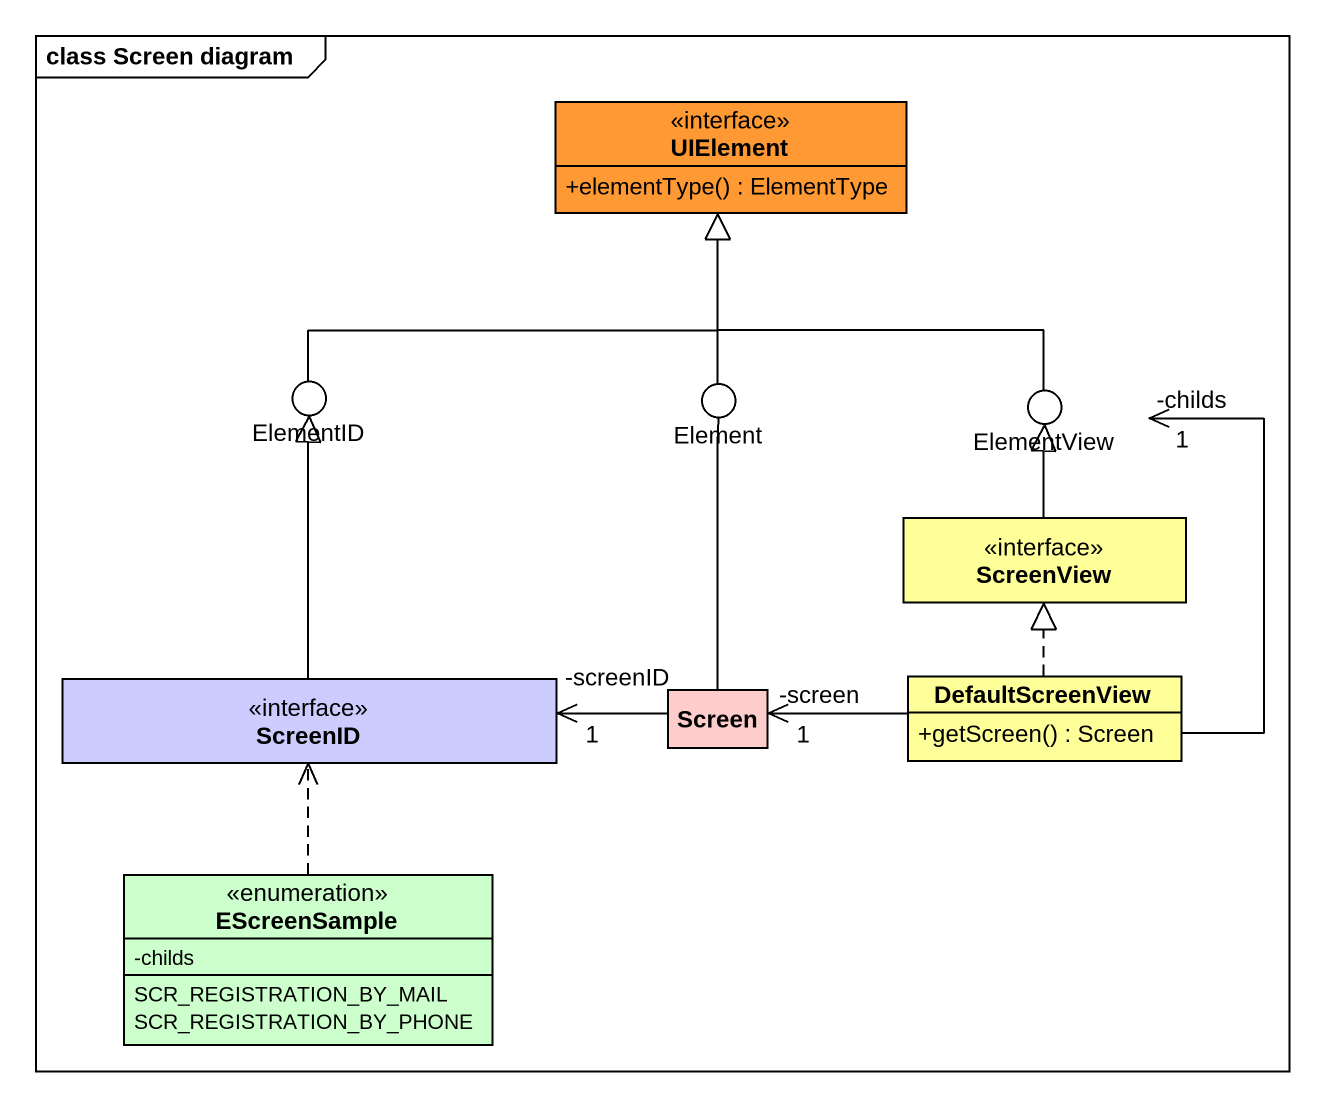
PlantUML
@startuml
mainframe class Screen diagram
allowmixing
hide circle
hide empty members
skinparam classAttributeIconSize 0
interface UIElement #FF9933 {
  +elementType() : ElementType
}
() ElementID #CCCCFF
() Element #FFCCCC
() ElementView #FFFF99
interface ScreenView #FFFF99
interface ScreenID #CCCCFF
class Screen #FFCCCC
class DefaultScreenView #FFFF99 {
  +getScreen() : Screen
}
enum EScreenSample #CCFFCC {
  -childs
  SCR_REGISTRATION_BY_MAIL
  SCR_REGISTRATION_BY_PHONE
}
ElementID -right-|> UIElement
Element -up-|> UIElement
ElementView -up-|> UIElement
ElementView "-childs\n1" <-- DefaultScreenView
ScreenView -up-|> ElementView
ScreenID -up-|> ElementID
ScreenID "-screenID\n1" <-right- Screen
Screen -up- Element
Screen "-screen\n1" <-right- DefaultScreenView
DefaultScreenView .up.|> ScreenView
EScreenSample .up.> ScreenID
@enduml
